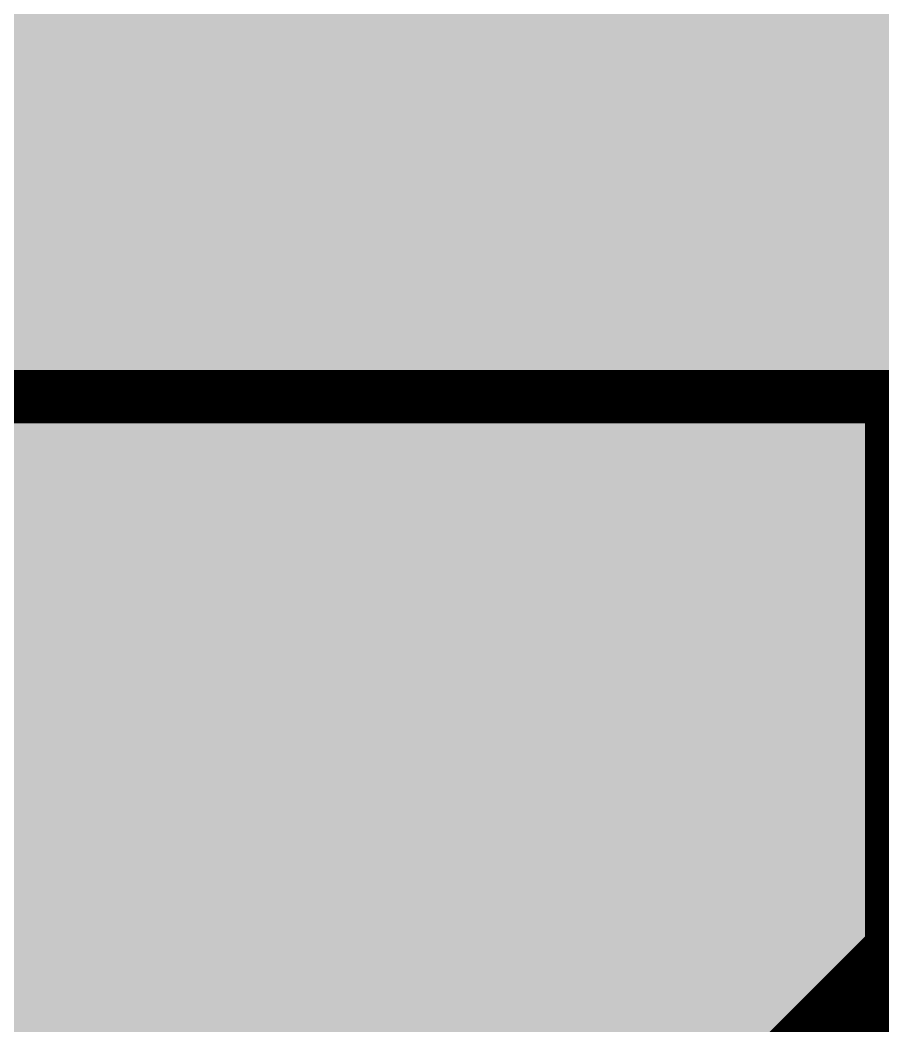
# Model space of a CAD drawing. Header units: millimetres. Extents: x -11 to 223, y -88 to 3.
# Drawn here: x 5.4782 to 5.5605, y -18.7427 to -18.6467 of the extents above; entities that cross this region are included whole.
import ezdxf

# ---------------------------------------------------------------- set-up
doc = ezdxf.new("R2010")
doc.units = ezdxf.units.MM
doc.header["$MEASUREMENT"] = 0
for name, color, linetype, true_color in [('Bottom-Layer', 7, 'Continuous', 0x0000ff), ('Top-Layer', 7, 'Continuous', 0xff0000), ('Top-Silkscreen-Layer', 7, 'Continuous', 0xffcc00)]:
    doc.layers.add(name, color=color, linetype=linetype, true_color=true_color)

msp = doc.modelspace()

# ---------------------------------------------------------------- hatches: boundary and pattern name
at = {"layer": 'Bottom-Layer'}
msp.add_hatch(color=256, dxfattribs=at).paths.add_polyline_path([(-10.335281, 1.978664), (-0.38039, 1.978664), (-0.84578, 1.726733), (-1.195487, 1.329541), (-1.386452, 0.835994), (-1.395162, 0.306862), (-1.220545, -0.192703), (-0.884101, -0.60119), (-0.427256, -0.868302), (0.093739, -0.961151), (1.793739, -0.961151), (2.314734, -0.868302), (2.771579, -0.60119), (3.108023, -0.192703), (3.28264, 0.306862), (3.27393, 0.835994), (3.082964, 1.329541), (2.733257, 1.726733), (2.267868, 1.978664), (222.628905, 1.978664), (222.628905, -87.475235), (-10.335281, -87.475235)])
at = {"layer": 'Top-Layer'}
msp.add_hatch(color=256, dxfattribs=at).paths.add_polyline_path([(-10.335281, 1.978664), (-0.38039, 1.978664), (-0.84578, 1.726733), (-1.195487, 1.329541), (-1.386452, 0.835994), (-1.395162, 0.306862), (-1.220545, -0.192703), (-0.884101, -0.60119), (-0.427256, -0.868302), (0.093739, -0.961151), (1.793739, -0.961151), (2.314734, -0.868302), (2.771579, -0.60119), (3.108023, -0.192703), (3.28264, 0.306862), (3.27393, 0.835994), (3.082964, 1.329541), (2.733257, 1.726733), (2.267868, 1.978664), (222.628905, 1.978664), (222.628905, -87.475235), (-10.335281, -87.475235)])
at = {"layer": 'Top-Silkscreen-Layer'}
msp.add_hatch(color=256, dxfattribs=at).paths.add_polyline_path([(5.635014, -19.188839), (5.330214, -19.188839), (5.330214, -18.682639), (5.635014, -18.682639)])
msp.add_hatch(color=256, dxfattribs=at).paths.add_polyline_path([(5.635014, -19.188839), (5.330214, -19.188839), (5.330214, -18.682639), (5.635014, -18.682639)])

# ---------------------------------------------------------------- linework, layer by layer
at = {"layer": 'Top-Layer', "const_width": 0.0508}
msp.add_lwpolyline([(10.744221, -17.548895), (6.98095, -17.548895), (6.795295, -17.585824), (6.637903, -17.69099), (5.421997, -18.906896), (4.874943, -18.906896), (4.695872, -18.954878), (4.564784, -19.085966), (4.516802, -19.265037), (4.516802, -20.105042), (4.564784, -20.284112), (4.695872, -20.415201), (4.874943, -20.463183), (5.78495, -20.463183), (5.964021, -20.415201), (6.095109, -20.284112), (6.143091, -20.105042), (6.143091, -19.557988), (7.181902, -18.519177), (10.54327, -18.519177)], dxfattribs=at)
at = {"layer": 'Top-Silkscreen-Layer', "const_width": 0.00508}
msp.add_lwpolyline([(5.635014, -19.188839), (5.330214, -19.188839), (5.330214, -18.682639), (5.635014, -18.682639)], close=True, dxfattribs=at)
msp.add_lwpolyline([(5.635014, -19.188839), (5.330214, -19.188839), (5.330214, -18.682639), (5.635014, -18.682639)], close=True, dxfattribs=at)
at = {"layer": 'Top-Silkscreen-Layer', "const_width": 0.1524}
msp.add_lwpolyline([(5.558827, -18.758852), (8.411227, -18.758852)], dxfattribs=at)
msp.add_lwpolyline([(5.558827, -18.758852), (8.411227, -18.758852)], dxfattribs=at)

doc.saveas('drawing.dxf')
